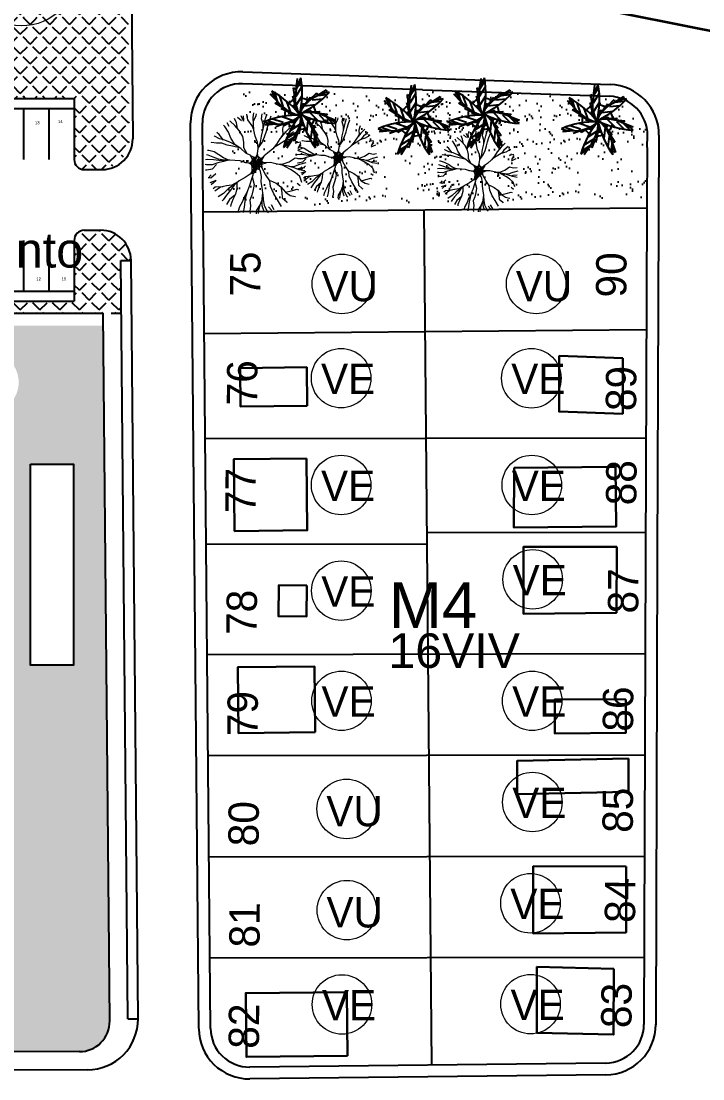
# Model space of a CAD drawing. Extents: x 472704 to 474638, y 1059265 to 1060325.
# Drawn here: x 473409 to 473476.3, y 1059725.6 to 1059830.1 of the extents above; entities that cross this region are included whole.
import ezdxf
from ezdxf.enums import TextEntityAlignment as Align

# ---------------------------------------------------------------- set-up
doc = ezdxf.new("R2010")
doc.units = 0
doc.header["$LTSCALE"] = 0.4
doc.header["$MEASUREMENT"] = 0
doc.layers.get('0').update_dxf_attribs({"linetype": 'CONTINUOUS', "lineweight": 25})
for name, color, linetype, lineweight in [('AREAS VERDAS', 72, 'CONTINUOUS', 25), ('AREAS VERDES', 2, 'CONTINUOUS', 20), ('CANCHAS', 52, 'CONTINUOUS', 25), ('CASA', 31, 'CONTINUOUS', 30), ('PAT', 230, 'CONTINUOUS', 35)]:
    doc.layers.add(name, color=color, linetype=linetype, lineweight=lineweight)
for name, color, linetype in [('MANZANAS', 5, 'CONTINUOUS'), ('NumeroPropu', 6, 'CONTINUOUS'), ('PARCELASPEOPUESTAS', 3, 'CONTINUOUS'), ('PISOS', 8, 'CONTINUOUS'), ('PROPUESTA_VIAS', 7, 'CONTINUOUS'), ('TEXTOPROPU', 7, 'CONTINUOUS'), ('TipoVivienda', 7, 'CONTINUOUS'), ('TOPONIMIA', 1, 'CONTINUOUS'), ('UNIFAMILIAR', 5, 'CONTINUOUS'), ('VEGETACION', 3, 'CONTINUOUS'), ('VIAPROPUESTA', 7, 'CONTINUOUS')]:
    doc.layers.add(name, color=color, linetype=linetype)
doc.styles.add('ARIAL', font='arial.ttf')
doc.styles.add('Numeros Parcelas', font='', dxfattribs={"height": 3})
doc.styles.add('ROMAND', font='arial.ttf')
doc.styles.add('TipoVivienda', font='', dxfattribs={"height": 3})
doc.styles.get('Numeros Parcelas').set_extended_font_data('AvantGarde Bk BT')
doc.styles.get('TipoVivienda').set_extended_font_data('AvantGarde Bk BT')
pattern_1 = [(45, (0, 0), (-0.9722718241, 0.9722718241), [1, -0.375]), (135, (0, 0), (-0.9722718241, -0.9722718241), [1, -0.375])]

# ---------------------------------------------------------------- blocks, each defined once
blk = doc.blocks.new('PALME01')
at = {"layer": 'VEGETACION'}
for p, q in [((-0.34, 2.42), (0.22, 3.22)), ((-0.32, 2.46), (-0.14, 3.51)), ((-2.16, 1.22), (-2.44, 2.16)), ((-0.48, 1.69), (-0.56, 2.58)), ((-0.56, 2.58), (-0.32, 2.46)), ((-0.34, 1.77), (0.26, 2.65)), ((1.78, 1.75), (2.7, 2.27)), ((2.7, 2.27), (2.6, 2.09)), ((-2.17, 1.26), (-2.88, 2.05)), ((-2.88, 2.05), (-2.68, 2)), ((-2.42, 1.15), (-2.17, 1.26)), ((-1.67, 0.65), (-2.42, 1.15)), ((-1.65, 0.81), (-1.96, 1.83)), ((-0.93, 0.18), (-1.28, 1.25)), ((-0.45, 0.84), (-0.66, 1.78)), ((-0.66, 1.78), (-0.48, 1.69)), ((-0.39, 0.81), (0.23, 1.75)), ((0.43, 0.85), (1.03, 1.6)), ((1.03, 1.6), (1.07, 1.4)), ((1.07, 1.4), (1.72, 2.02)), ((1.22, 1.34), (2.28, 1.42)), ((1.72, 2.02), (1.78, 1.75)), ((1.73, 1.74), (2.71, 1.81)), ((-1.86, 0.57), (-1.67, 0.65)), ((-0.99, 0.15), (-1.86, 0.57)), ((-1.16, 0.07), (-0.99, 0.15)), ((-0.01, -0.17), (-1.16, 0.07)), ((-0.08, -0.13), (-0.61, 0.92)), ((-0.61, 0.92), (-0.45, 0.84)), ((-0.1, -0.04), (0.39, 1.03)), ((-0.04, 0.03), (1.1, 0.31)), ((0.04, 0.02), (0.97, -0.69)), ((0.39, 1.03), (0.43, 0.85)), ((0.44, 0.78), (1.57, 0.88)), ((0.94, 0.12), (1.72, -0.7)), ((1.1, 0.31), (0.98, 0.17)), ((0.98, 0.17), (1.94, 0.16)), ((1.94, 0.16), (1.81, 0.01)), ((1.81, 0.01), (2.7, -0.12)), ((-3.46, -1), (-3.29, -0.88)), ((-2.4, -0.93), (-3.46, -1)), ((-2.35, -0.95), (-3.26, -0.58)), ((-1.72, -0.8), (-2.71, -0.42)), ((-1.61, -0.92), (-2.46, -1.2)), ((-0.77, -0.64), (-1.83, -0.24)), ((-0.79, -0.71), (-1.66, -1.12)), ((-1.66, -1.12), (-1.61, -0.92)), ((-0.03, -1.03), (-1.01, -1.6)), ((0.07, -0.13), (-0.83, -0.88)), ((-0.83, -0.88), (-0.79, -0.71)), ((0.09, -0.05), (0.12, -1.22)), ((0.73, -0.69), (0.57, -1.81)), ((0.97, -0.69), (0.79, -0.69)), ((0.79, -0.69), (1.39, -1.44)), ((1.86, -0.15), (2.59, -0.93)), ((2.49, -0.3), (3.15, -1.02)), ((2.7, -0.12), (2.53, -0.32)), ((2.53, -0.32), (3.51, -0.73)), ((3.51, -0.73), (3.31, -0.76)), ((-0.5, -1.86), (-1.42, -2.4)), ((-0.33, -1.85), (-0.65, -2.69)), ((-0.21, -2.01), (-0.33, -1.85)), ((0.01, -1.08), (-0.21, -2.01)), ((0.12, -1.22), (0.01, -1.08)), ((1.09, -1.57), (0.94, -2.63)), ((1.39, -1.44), (1.19, -1.44)), ((1.19, -1.44), (1.64, -2.21)), ((-0.78, -2.45), (-1.63, -2.93)), ((-0.82, -2.48), (-1.43, -3.35)), ((-0.65, -2.69), (-0.82, -2.48)), ((1.38, -2.16), (1.22, -3.13)), ((1.37, -2.21), (1.67, -3.23)), ((1.64, -2.21), (1.37, -2.21)), ((1.67, -3.23), (1.52, -3.09))]:
    blk.add_line(p, q, dxfattribs=at)
for centre, radius, start, end in [((3.35, 1.47), 3.79, 146.5126, 204.9769), ((-8.28, 2.34), 8.56, 343.2568, 8.2327), ((0.88, 3.52), 3.79, 197.9411, 256.4055), ((-7.05, -5.04), 8.56, 34.6853, 59.6613), ((0, 0), 1.53, 112.3411, 140.8959), ((-3.28, 7.91), 8.56, 291.8282, 316.8041), ((3.29, -1.73), 3.79, 95.084, 153.5483), ((0, 0), 1.53, 58.7372, 86.9078), ((0, 0), 1.53, 165.4304, 194.1231), ((0.75, -3.68), 3.79, 43.6554, 102.1198), ((4.18, 7.47), 8.56, 240.3996, 265.3756), ((-2.36, -2.91), 3.79, 352.2268, 50.6912), ((8.5, 1.36), 8.56, 188.971, 213.947), ((0, 0), 1.53, 6.2517, 34.072), ((-0.51, -8.67), 8.56, 86.1139, 111.0899), ((-2.25, 2.86), 3.79, 249.3697, 307.8341), ((-3.7, 0), 3.79, 300.7983, 359.2626), ((6.41, -5.83), 8.56, 137.5425, 162.5184), ((0, 0), 1.53, 216.742, 245.1681), ((0, 0), 1.53, 315.6716, 343.3932), ((0, 0), 1.53, 266.3653, 294.3399)]:
    blk.add_arc(centre, radius, start, end, dxfattribs=at)
blk = doc.blocks.new('PALMERA')
at = {"layer": 'AREAS VERDES'}
blk.add_blockref('PALME01', (-88.82, 0.82), dxfattribs=at)
blk = doc.blocks.new('MATA-P-01')
at = {"color": 84, "linetype": 'ByBlock'}
for p, q in [((18.7448, 144.4994), (18.7448, 144.5014)), ((18.7576, 144.4645), (18.7448, 144.4994)), ((18.7902, 144.4864), (18.7883, 144.5167)), ((18.7973, 144.4668), (18.8065, 144.5037)), ((18.8065, 144.5037), (18.8081, 144.5144)), ((18.8462, 144.4883), (18.8445, 144.521)), ((18.8698, 144.458), (18.8717, 144.4929)), ((18.8717, 144.4929), (18.8752, 144.521)), ((18.8986, 144.4841), (18.9059, 144.5167)), ((18.6435, 144.4015), (18.6272, 144.4231)), ((18.6454, 144.4361), (18.6454, 144.4384)), ((18.6796, 144.4146), (18.6454, 144.4361)), ((18.6869, 144.4319), (18.6706, 144.458)), ((18.7013, 144.397), (18.6869, 144.4319)), ((18.7176, 144.4515), (18.6888, 144.4688)), ((18.7068, 144.4864), (18.7321, 144.4515)), ((18.7231, 144.4864), (18.7304, 144.458)), ((18.7321, 144.4515), (18.7304, 144.4557)), ((18.7918, 144.4319), (18.7576, 144.4645)), ((18.7991, 144.4449), (18.7902, 144.4864)), ((18.8079, 144.4068), (18.7918, 144.4319)), ((18.8081, 144.4058), (18.7991, 144.4449)), ((18.8625, 144.4537), (18.8462, 144.4883)), ((18.868, 144.4239), (18.8625, 144.4537)), ((18.8643, 144.3754), (18.8679, 144.4211)), ((18.8679, 144.4211), (18.8698, 144.458)), ((18.8915, 144.4123), (18.8951, 144.4472)), ((18.8951, 144.4472), (18.8986, 144.4841)), ((19.0127, 144.4231), (18.9874, 144.3774)), ((18.9964, 144.4818), (18.9929, 144.4449)), ((18.9929, 144.4449), (19.0018, 144.41)), ((19.0399, 144.4602), (19.0127, 144.4231)), ((19.0689, 144.4384), (19.0382, 144.4015)), ((18.6163, 144.397), (18.6054, 144.4035)), ((18.647, 144.3624), (18.6163, 144.397)), ((18.6671, 144.3275), (18.647, 144.3624)), ((18.7141, 144.3862), (18.6796, 144.4146)), ((18.7448, 144.3513), (18.7141, 144.3862)), ((18.7576, 144.3167), (18.7448, 144.3513)), ((18.8244, 144.3666), (18.8081, 144.4058)), ((18.8462, 144.3317), (18.8244, 144.3666)), ((18.8662, 144.334), (18.8643, 144.3754)), ((18.8771, 144.334), (18.8861, 144.3731)), ((18.8861, 144.3731), (18.8915, 144.4123)), ((18.9874, 144.3774), (18.9711, 144.3405)), ((19.0219, 144.3709), (18.9855, 144.3382)), ((19.0018, 144.41), (18.9929, 144.3885)), ((19.0562, 144.3885), (19.0219, 144.3709)), ((19.0382, 144.4015), (19.0236, 144.3709)), ((19.0907, 144.4166), (19.0562, 144.3885)), ((19.0923, 144.3666), (19.107, 144.3819)), ((19.1268, 144.3797), (19.0923, 144.3666)), ((19.1268, 144.3731), (19.114, 144.3362)), ((19.114, 144.3362), (19.1322, 144.3624)), ((18.5476, 144.2775), (18.544, 144.2798)), ((18.5601, 144.3209), (18.5584, 144.3232)), ((18.5946, 144.3101), (18.5601, 144.3209)), ((18.5891, 144.3382), (18.5709, 144.347)), ((18.6163, 144.284), (18.5818, 144.2775)), ((18.6236, 144.3059), (18.5891, 144.3382)), ((18.6307, 144.3079), (18.5946, 144.3101)), ((18.6524, 144.2775), (18.6163, 144.284)), ((18.6706, 144.2994), (18.6307, 144.3079)), ((18.7032, 144.2883), (18.6671, 144.3275)), ((18.7068, 144.2863), (18.6706, 144.2994)), ((18.7448, 144.271), (18.7032, 144.2883)), ((18.763, 144.2798), (18.7576, 144.3167)), ((18.7918, 144.2449), (18.763, 144.2798)), ((18.857, 144.2948), (18.8462, 144.3317)), ((18.857, 144.2928), (18.8771, 144.334)), ((18.8589, 144.2557), (18.857, 144.2928)), ((18.8589, 144.2971), (18.8662, 144.334)), ((18.9529, 144.3059), (18.9241, 144.271)), ((18.9711, 144.3405), (18.9529, 144.3059)), ((18.9855, 144.3382), (18.9563, 144.3123)), ((19.1485, 144.347), (19.114, 144.3232)), ((19.1431, 144.271), (19.1703, 144.2798)), ((18.5402, 144.223), (18.5313, 144.221)), ((18.5747, 144.2188), (18.5402, 144.223)), ((18.5818, 144.2775), (18.5476, 144.2775)), ((18.609, 144.2057), (18.5747, 144.2188)), ((18.6869, 144.2775), (18.6524, 144.2775)), ((18.7359, 144.2747), (18.6869, 144.2775)), ((18.7828, 144.2471), (18.7448, 144.271)), ((18.8173, 144.2361), (18.7828, 144.2471)), ((18.8154, 144.2361), (18.8516, 144.2276)), ((18.8204, 144.2298), (18.8159, 144.2358)), ((18.836, 144.2097), (18.8204, 144.2298)), ((18.8235, 144.1893), (18.836, 144.2097)), ((18.8617, 144.242), (18.8256, 144.1822)), ((18.8256, 144.1822), (18.8452, 144.2293)), ((18.8452, 144.2293), (18.8291, 144.2199)), ((18.8398, 144.1822), (18.8617, 144.2435)), ((18.8421, 144.166), (18.8617, 144.242)), ((18.8731, 144.2315), (18.8421, 144.166)), ((18.8433, 144.124), (18.8731, 144.2315)), ((18.8854, 144.225), (18.8433, 144.124)), ((18.8858, 144.2267), (18.845, 144.1578)), ((18.8516, 144.2276), (18.8589, 144.2557)), ((18.8858, 144.2267), (18.857, 144.1382)), ((18.857, 144.1382), (18.8913, 144.2208)), ((18.8584, 144.2576), (18.8584, 144.2591)), ((18.8658, 144.2372), (18.8584, 144.2576)), ((18.8858, 144.2267), (18.8658, 144.2372)), ((18.8712, 144.2094), (18.8773, 144.2259)), ((18.8913, 144.2208), (18.8755, 144.1589)), ((18.9021, 144.2471), (18.8858, 144.2267)), ((18.9052, 144.2504), (18.8915, 144.2122)), ((18.9047, 144.2052), (18.8915, 144.2122)), ((18.904, 144.2491), (18.9005, 144.2449)), ((18.9241, 144.271), (18.904, 144.2491)), ((18.9529, 144.2145), (18.9277, 144.208)), ((18.9893, 144.2122), (18.9529, 144.2145)), ((19.0328, 144.21), (18.9893, 144.2122)), ((18.991, 144.21), (19.0382, 144.2188)), ((19.0744, 144.21), (19.0328, 144.21)), ((19.0382, 144.2188), (19.0744, 144.2406)), ((19.0744, 144.2406), (19.1086, 144.2733)), ((19.1124, 144.2057), (19.0744, 144.21)), ((19.107, 144.2122), (19.0814, 144.21)), ((19.1431, 144.2341), (19.107, 144.2122)), ((19.1086, 144.2733), (19.1431, 144.271)), ((19.183, 144.2514), (19.1431, 144.2341)), ((19.183, 144.2188), (19.1485, 144.208)), ((18.5421, 144.1623), (18.5277, 144.1578)), ((18.5402, 144.1904), (18.5294, 144.1904)), ((18.5747, 144.1839), (18.5402, 144.1904)), ((18.5802, 144.1666), (18.5421, 144.1623)), ((18.6109, 144.1773), (18.5747, 144.1839)), ((18.6109, 144.1512), (18.5764, 144.1317)), ((18.6163, 144.1688), (18.5802, 144.1666)), ((18.6054, 144.1405), (18.5818, 144.1056)), ((18.6435, 144.1904), (18.609, 144.2057)), ((18.647, 144.1754), (18.6109, 144.1773)), ((18.647, 144.1666), (18.6109, 144.1512)), ((18.6635, 144.1744), (18.6163, 144.1688)), ((18.6796, 144.1819), (18.6435, 144.1904)), ((18.6834, 144.1839), (18.647, 144.1666)), ((18.685, 144.1839), (18.647, 144.1754)), ((18.7195, 144.1861), (18.685, 144.1839)), ((18.7538, 144.1904), (18.7195, 144.1861)), ((18.7883, 144.1861), (18.7538, 144.1904)), ((18.7935, 144.1847), (18.781, 144.1864)), ((18.7828, 144.1864), (18.8029, 144.187)), ((18.814, 144.1856), (18.7935, 144.1847)), ((18.8029, 144.187), (18.8235, 144.1893)), ((18.8353, 144.1782), (18.814, 144.1856)), ((18.8403, 144.1578), (18.8353, 144.1782)), ((18.8433, 144.1376), (18.8403, 144.1578)), ((18.8714, 144.1572), (18.8589, 144.1362)), ((18.8915, 144.1532), (18.8714, 144.1572)), ((18.8755, 144.1589), (18.8991, 144.2066)), ((18.8851, 144.181), (18.8866, 144.16)), ((18.9059, 144.1683), (18.8851, 144.181)), ((18.8866, 144.16), (18.8908, 144.1527)), ((18.8915, 144.1535), (18.9078, 144.1121)), ((18.8991, 144.2066), (18.8967, 144.1751)), ((18.8991, 144.1932), (18.9257, 144.2077)), ((18.904, 144.1708), (18.8991, 144.1932)), ((18.9078, 144.1643), (18.904, 144.1708)), ((18.9277, 144.208), (18.9047, 144.2052)), ((18.935, 144.1297), (18.9078, 144.1643)), ((19.0543, 144.2034), (19.0399, 144.208)), ((19.0907, 144.1904), (19.0543, 144.2034)), ((19.1249, 144.1773), (19.0907, 144.1904)), ((19.1485, 144.1992), (19.1124, 144.2057)), ((19.1594, 144.1558), (19.1249, 144.1773)), ((19.1485, 144.208), (19.1322, 144.2015)), ((19.1847, 144.1992), (19.1485, 144.1992)), ((19.1793, 144.1186), (19.1594, 144.1558)), ((18.5402, 144.1274), (18.5313, 144.1274)), ((18.5764, 144.1317), (18.5402, 144.1274)), ((18.5476, 144.0925), (18.5402, 144.0905)), ((18.5818, 144.1056), (18.5476, 144.0925)), ((18.6109, 144.0794), (18.5837, 144.0448)), ((18.8046, 144.0882), (18.7701, 144.0602)), ((18.8391, 144.1209), (18.8046, 144.0882)), ((18.8353, 144.1158), (18.8346, 144.1166)), ((18.8554, 144.1257), (18.8353, 144.1158)), ((18.836, 144.1166), (18.8433, 144.1376)), ((18.8445, 144.0426), (18.8499, 144.0794)), ((18.8499, 144.0794), (18.8554, 144.1143)), ((18.8535, 144.0925), (18.8717, 144.0536)), ((18.8554, 144.1143), (18.8558, 144.1257)), ((18.8589, 144.1362), (18.8558, 144.1257)), ((18.9078, 144.1121), (18.9132, 144.0775)), ((18.9132, 144.0775), (18.9258, 144.0426)), ((18.9692, 144.0948), (18.935, 144.1297)), ((18.9801, 144.0579), (18.9692, 144.0948)), ((18.9711, 144.097), (19.0127, 144.086)), ((19.0127, 144.086), (19.0472, 144.0687)), ((19.1195, 144.0536), (19.1575, 144.0709)), ((19.1722, 144.097), (19.1504, 144.1078)), ((19.1575, 144.0709), (19.1667, 144.0687)), ((18.5837, 144.0448), (18.5655, 144.0448)), ((18.5818, 144.0664), (18.5674, 144.0448)), ((18.6144, 144.0318), (18.5818, 144.0145)), ((18.5927, 144.0034), (18.6198, 144.0383)), ((18.6716, 144.0031), (18.6217, 143.9903)), ((18.6943, 144.0122), (18.6562, 143.9969)), ((18.7285, 144.023), (18.6943, 144.0122)), ((18.7467, 144.0318), (18.7106, 143.9969)), ((18.7429, 144.0252), (18.725, 143.9884)), ((18.763, 144.0514), (18.7285, 144.023)), ((18.7701, 144.0602), (18.7429, 144.0252)), ((18.7576, 144.0426), (18.763, 144.0079)), ((18.763, 144.0079), (18.7611, 143.9688)), ((18.8336, 143.9708), (18.8372, 144.0057)), ((18.8372, 144.0057), (18.8445, 144.0426)), ((18.8717, 144.0187), (18.8679, 143.9818)), ((18.8717, 144.0536), (18.8717, 144.0187)), ((18.9258, 144.0426), (18.9366, 144.0079)), ((18.9366, 144.0079), (18.9385, 143.9688)), ((19.0092, 144.0145), (18.9801, 144.0579)), ((19.0399, 143.9796), (19.0092, 144.0145)), ((19.0472, 144.0687), (19.0597, 144.0318)), ((19.0472, 144.0687), (19.0833, 144.0383)), ((19.0597, 144.0318), (19.0689, 143.9969)), ((19.0833, 144.0383), (19.1178, 144.023)), ((19.0852, 144.0383), (19.1195, 144.0536)), ((19.1178, 144.023), (19.1521, 144.021)), ((19.1521, 144.021), (19.154, 144.021)), ((18.6217, 143.9903), (18.6109, 143.9773)), ((18.6562, 143.9969), (18.6253, 143.9642)), ((18.6834, 143.96), (18.6524, 143.9316)), ((18.7106, 143.9969), (18.6834, 143.96)), ((18.7051, 143.9535), (18.6888, 143.9186)), ((18.725, 143.9884), (18.7051, 143.9535)), ((18.7576, 143.9623), (18.7285, 143.9274)), ((18.7502, 143.9316), (18.7429, 143.8947)), ((18.7611, 143.9688), (18.7502, 143.9316)), ((18.8209, 143.96), (18.8136, 143.9251)), ((18.8353, 143.9969), (18.8209, 143.96)), ((18.8336, 143.9339), (18.8336, 143.9708)), ((18.8353, 143.8947), (18.8336, 143.9339)), ((18.8679, 143.9818), (18.8625, 143.9469)), ((18.8625, 143.9469), (18.8733, 143.91)), ((18.9385, 143.96), (18.9331, 143.9251)), ((18.9385, 143.9991), (18.9475, 143.9642)), ((18.9385, 143.9688), (18.9458, 143.9251)), ((18.9475, 143.9642), (18.9603, 143.9296)), ((19.0309, 143.91), (19.0073, 143.9404)), ((19.0744, 143.9404), (19.0399, 143.9796)), ((19.0689, 143.9969), (19.1032, 143.9773)), ((19.1032, 143.9773), (19.107, 143.973)), ((18.6888, 143.9186), (18.6834, 143.91)), ((18.7285, 143.9274), (18.7158, 143.8924)), ((18.7429, 143.8947), (18.7429, 143.8839)), ((18.8027, 143.8905), (18.7973, 143.8621)), ((18.8136, 143.9251), (18.8027, 143.8905)), ((18.8336, 143.8598), (18.8353, 143.8947)), ((18.8733, 143.91), (18.8752, 143.8729)), ((18.8752, 143.8729), (18.8788, 143.8598)), ((18.9312, 143.9231), (18.9168, 143.8882)), ((18.9168, 143.8882), (18.9187, 143.8644)), ((18.9331, 143.9251), (18.9295, 143.8905)), ((18.9295, 143.8905), (18.9312, 143.8686)), ((18.9458, 143.9251), (18.9638, 143.8905)), ((18.9603, 143.9296), (18.9874, 143.8924)), ((18.9874, 143.8924), (18.9964, 143.8882)), ((19.0165, 143.9035), (18.991, 143.9251))]:
    blk.add_line(p, q, dxfattribs=at)

msp = doc.modelspace()

# ---------------------------------------------------------------- hatches: boundary and pattern name
at = {"layer": 'AREAS VERDAS'}
h = msp.add_hatch(dxfattribs=at)
h.set_pattern_fill('AR-SAND', color=64, style=0)
h.set_pattern_definition([(37.5, (-18.1363, 0), (-0.0629933581, 1.926823769), [0, -1.52, 0, -1.7, 0, -1.625]), (7.5, (-18.1363, 0), (1.769776705, 2.822146065), [0, -0.82, 0, -1.37, 0, -0.525]), (327.5, (-19.3663, 0), (3.1141418618, 0.0056590535), [0, -0.5, 0, -1.8, 0, -2.35]), (317.5, (-19.3663, 0), (3.0061266046, 0.877675565), [0, -0.25, 0, -1.18, 0, -1.35])])
h.paths.add_polyline_path([(473445.33, 1059821.34), (473445.57, 1059821.46), (473445.57, 1059821.47, -0.080339), (473444.98, 1059822.53, -0.060888), (473446.68, 1059821.33, -0.096865), (473447.16, 1059821.67), (473447.06, 1059822.03), (473447.25, 1059821.94), (473447.15, 1059822.73), (473439.34, 1059823, -0.057655), (473437.86, 1059821.7, -0.093769), (473438.05, 1059821.16), (473438.47, 1059821.17), (473438.34, 1059821.01), (473439.24, 1059820.92), (473439.17, 1059820.82), (473444.83, 1059819.7, -0.043483), (473446.27, 1059820.05, -0.092105), (473446.3, 1059820.61), (473445.91, 1059820.78), (473446.09, 1059820.87)])
h.paths.add_polyline_path([(473433.74, 1059823.19), (473430.5, 1059823.3), (473430.51, 1059822.55), (473434.48, 1059821.75), (473434.08, 1059822.01), (473434.32, 1059822.13), (473434.32, 1059822.14, -0.079855)])
h.paths.add_polyline_path([(473435.81, 1059822.69), (473436, 1059822.61), (473435.93, 1059823.11), (473433.75, 1059823.19, -0.060443), (473435.43, 1059821.99, -0.096865), (473435.91, 1059822.33)])
h.paths.add_polyline_path([(473438.18, 1059823.02), (473438.25, 1059822.75), (473438.69, 1059823.02), (473436.74, 1059823.08, -0.018369), (473436.72, 1059822.46, -0.097619), (473437.28, 1059822.27), (473437.51, 1059822.57), (473437.55, 1059822.37)])
h.paths.add_polyline_path([(473432.97, 1059820.13, -0.062526), (473435.02, 1059820.71, -0.092105), (473435.04, 1059821.27), (473434.66, 1059821.44), (473434.84, 1059821.53), (473434.48, 1059821.75), (473430.51, 1059822.55), (473430.55, 1059817.57), (473438.05, 1059817.58, 0.246592), (473436.72, 1059820.84, -0.003114), (473436.63, 1059820.89, 0.003072), (473436.56, 1059820.81, -0.001493), (473436.61, 1059820.81), (473436.42, 1059820.64, 0.035643), (473435.74, 1059819.64, -0.087021), (473435.34, 1059819.98), (473435.77, 1059820.21), (473435.73, 1059820.03), (473436.42, 1059820.64, -0.001832), (473436.46, 1059820.69, -0.162618), (473434.18, 1059819.93, -0.000002), (473434.18, 1059819.93, -0.081592)])
h.paths.add_polyline_path([(473446.63, 1059819.34), (473446.39, 1059819.39, -0.063501), (473445.44, 1059819.27, -0.000003), (473445.44, 1059819.27, -0.081593), (473444.22, 1059819.46, -0.018992), (473444.83, 1059819.7), (473439.17, 1059820.82), (473439.07, 1059820.7), (473439.07, 1059820.69, -0.080339), (473440.06, 1059820, -0.062892), (473437.95, 1059820.36, -0.088323), (473437.66, 1059819.91), (473437.97, 1059819.55), (473437.77, 1059819.54), (473438.25, 1059818.78), (473437.98, 1059818.78), (473437.98, 1059818.77, -0.079482), (473438.05, 1059817.58), (473444.49, 1059817.59), (473444.5, 1059818.09), (473446.53, 1059818.06, -0.029797), (473446.99, 1059818.97, -0.087021), (473446.59, 1059819.32)])
h.paths.add_polyline_path([(473449.03, 1059818.86), (473449.51, 1059818.12), (473449.24, 1059818.11), (473449.41, 1059817.6), (473452.69, 1059817.6), (473452.71, 1059818.13)])
h.paths.add_polyline_path([(473450.54, 1059822.28, -0.055554), (473449.11, 1059821.03, -0.093769), (473449.3, 1059820.49), (473449.72, 1059820.5), (473449.6, 1059820.34), (473450.49, 1059820.25), (473450.32, 1059820.03), (473450.33, 1059820.03, -0.068322), (473451.18, 1059819.45, -0.007934), (473451.27, 1059819.37, -0.004017), (473451.31, 1059819.33, -0.062892), (473449.2, 1059819.7, -0.088323), (473448.92, 1059819.24), (473449.22, 1059818.88), (473449.02, 1059818.88), (473449.03, 1059818.86), (473452.71, 1059818.13), (473452.74, 1059818.82, 0.282932)])
h.paths.add_polyline_path([(473449.44, 1059822.35), (473449.5, 1059822.09), (473450.11, 1059822.46, 0.072898), (473449, 1059822.67), (473447.98, 1059822.7, -0.026629), (473447.97, 1059821.79, -0.097619), (473448.53, 1059821.61), (473448.76, 1059821.9), (473448.81, 1059821.71)])
h.paths.add_polyline_path([(473448.25, 1059818.82, -0.085369), (473447.74, 1059818.75), (473447.64, 1059818.25), (473447.52, 1059818.41), (473447.28, 1059817.71), (473447.28, 1059817.59), (473448.85, 1059817.6, -0.03971)])
h = msp.add_hatch(dxfattribs=at)
h.set_pattern_fill('AR-SAND', color=64, style=0)
h.set_pattern_definition([(37.5, (0, 0), (-0.0629933581, 1.926823769), [0, -1.52, 0, -1.7, 0, -1.625]), (7.5, (0, 0), (1.769776705, 2.822146065), [0, -0.82, 0, -1.37, 0, -0.525]), (327.5, (-1.23, 0), (3.1141418618, 0.0056590535), [0, -0.5, 0, -1.8, 0, -2.35]), (317.5, (-1.23, 0), (3.0061266046, 0.877675565), [0, -0.25, 0, -1.18, 0, -1.35])])
h.paths.add_polyline_path([(473463.46, 1059821.34), (473463.71, 1059821.46), (473463.71, 1059821.47, -0.080339), (473463.12, 1059822.53, -0.060888), (473464.82, 1059821.33, -0.096865), (473465.29, 1059821.67), (473465.2, 1059822.03), (473465.38, 1059821.94), (473465.29, 1059822.73), (473457.47, 1059823, -0.057655), (473456, 1059821.7, -0.093769), (473456.18, 1059821.16), (473456.6, 1059821.17), (473456.48, 1059821.01), (473457.37, 1059820.92), (473457.3, 1059820.82), (473462.97, 1059819.7, -0.043483), (473464.41, 1059820.05, -0.092105), (473464.43, 1059820.61), (473464.05, 1059820.78), (473464.23, 1059820.87)])
h.paths.add_polyline_path([(473451.87, 1059823.19), (473448.64, 1059823.3), (473448.64, 1059822.55), (473452.62, 1059821.75), (473452.21, 1059822.01), (473452.46, 1059822.13), (473452.46, 1059822.14, -0.079855)])
h.paths.add_polyline_path([(473453.95, 1059822.69), (473454.13, 1059822.61), (473454.07, 1059823.11), (473451.88, 1059823.19, -0.060443), (473453.56, 1059821.99, -0.096865), (473454.04, 1059822.33)])
h.paths.add_polyline_path([(473456.32, 1059823.02), (473456.39, 1059822.75), (473456.83, 1059823.02), (473454.87, 1059823.08, -0.018369), (473454.86, 1059822.46, -0.097619), (473455.42, 1059822.27), (473455.64, 1059822.57), (473455.69, 1059822.37)])
h.paths.add_polyline_path([(473451.11, 1059820.13, -0.062526), (473453.16, 1059820.71, -0.092105), (473453.18, 1059821.27), (473452.8, 1059821.44), (473452.98, 1059821.53), (473452.62, 1059821.75), (473448.64, 1059822.55), (473448.69, 1059817.57), (473456.19, 1059817.58, 0.246592), (473454.86, 1059820.84, -0.003114), (473454.76, 1059820.89, 0.003072), (473454.7, 1059820.81, -0.001493), (473454.75, 1059820.81), (473454.56, 1059820.64, 0.035643), (473453.87, 1059819.64, -0.087021), (473453.48, 1059819.98), (473453.91, 1059820.21), (473453.87, 1059820.03), (473454.56, 1059820.64, -0.001832), (473454.6, 1059820.69, -0.162618), (473452.32, 1059819.93, -0.000002), (473452.32, 1059819.93, -0.081592)])
h.paths.add_polyline_path([(473464.77, 1059819.34), (473464.52, 1059819.39, -0.063501), (473463.57, 1059819.27, -0.000003), (473463.57, 1059819.27, -0.081593), (473462.36, 1059819.46, -0.018992), (473462.97, 1059819.7), (473457.3, 1059820.82), (473457.21, 1059820.7), (473457.21, 1059820.69, -0.080339), (473458.2, 1059820, -0.062892), (473456.09, 1059820.36, -0.088323), (473455.8, 1059819.91), (473456.11, 1059819.55), (473455.91, 1059819.54), (473456.39, 1059818.78), (473456.11, 1059818.78), (473456.11, 1059818.77, -0.079482), (473456.19, 1059817.58), (473462.63, 1059817.59), (473462.64, 1059818.09), (473464.67, 1059818.06, -0.029797), (473465.13, 1059818.97, -0.087021), (473464.73, 1059819.32)])
h.paths.add_polyline_path([(473467.17, 1059818.86), (473467.64, 1059818.12), (473467.37, 1059818.11), (473467.54, 1059817.6), (473470.83, 1059817.6), (473470.85, 1059818.13)])
h.paths.add_polyline_path([(473468.68, 1059822.28, -0.055554), (473467.25, 1059821.03, -0.093769), (473467.43, 1059820.49), (473467.86, 1059820.5), (473467.73, 1059820.34), (473468.63, 1059820.25), (473468.46, 1059820.03), (473468.46, 1059820.03, -0.068322), (473469.32, 1059819.45, -0.007934), (473469.41, 1059819.37, -0.004017), (473469.45, 1059819.33, -0.062892), (473467.34, 1059819.7, -0.088323), (473467.05, 1059819.24), (473467.36, 1059818.88), (473467.16, 1059818.88), (473467.17, 1059818.86), (473470.85, 1059818.13), (473470.88, 1059818.82, 0.282932)])
h.paths.add_polyline_path([(473467.57, 1059822.35), (473467.64, 1059822.09), (473468.25, 1059822.46, 0.072898), (473467.13, 1059822.67), (473466.12, 1059822.7, -0.026629), (473466.11, 1059821.79, -0.097619), (473466.67, 1059821.61), (473466.89, 1059821.9), (473466.94, 1059821.71)])
h.paths.add_polyline_path([(473466.39, 1059818.82, -0.085369), (473465.88, 1059818.75), (473465.78, 1059818.25), (473465.65, 1059818.41), (473465.41, 1059817.71), (473465.41, 1059817.59), (473466.98, 1059817.6, -0.03971)])
h = msp.add_hatch(dxfattribs=at)
h.set_pattern_fill('AR-SAND', color=64, style=0)
h.set_pattern_definition([(37.5, (-0.1374, -5.2129), (-0.0629933581, 1.926823769), [0, -1.52, 0, -1.7, 0, -1.625]), (7.5, (-0.1374, -5.213), (1.769776705, 2.822146065), [0, -0.82, 0, -1.37, 0, -0.525]), (327.5, (-1.3674, -5.2129), (3.1141418618, 0.0056590535), [0, -0.5, 0, -1.8, 0, -2.35]), (317.5, (-1.3674, -5.213), (3.0061266046, 0.877675565), [0, -0.25, 0, -1.18, 0, -1.35])])
h.paths.add_polyline_path([(473463.33, 1059816.13), (473463.57, 1059816.25), (473463.57, 1059816.26, -0.080339), (473462.98, 1059817.31, -0.060888), (473464.68, 1059816.11, -0.096865), (473465.16, 1059816.45), (473465.06, 1059816.81), (473465.25, 1059816.73), (473465.15, 1059817.52), (473457.34, 1059817.78, -0.057655), (473455.86, 1059816.48, -0.093769), (473456.05, 1059815.95), (473456.47, 1059815.96), (473456.34, 1059815.8), (473457.24, 1059815.7), (473457.17, 1059815.61), (473462.83, 1059814.48, -0.043483), (473464.27, 1059814.84, -0.092105), (473464.29, 1059815.39), (473463.91, 1059815.57), (473464.09, 1059815.66)])
h.paths.add_polyline_path([(473451.73, 1059817.97), (473448.5, 1059818.08), (473448.51, 1059817.33), (473452.48, 1059816.54), (473452.07, 1059816.79), (473452.32, 1059816.92), (473452.32, 1059816.92, -0.079855)])
h.paths.add_polyline_path([(473453.81, 1059817.48), (473453.99, 1059817.39), (473453.93, 1059817.9), (473451.74, 1059817.97, -0.060443), (473453.43, 1059816.78, -0.096865), (473453.9, 1059817.12)])
h.paths.add_polyline_path([(473456.18, 1059817.8), (473456.25, 1059817.54), (473456.69, 1059817.8), (473454.74, 1059817.87, -0.018369), (473454.72, 1059817.24, -0.097619), (473455.28, 1059817.06), (473455.51, 1059817.36), (473455.55, 1059817.16)])
h.paths.add_polyline_path([(473450.97, 1059814.92, -0.062526), (473453.02, 1059815.5, -0.092105), (473453.04, 1059816.06), (473452.66, 1059816.23), (473452.84, 1059816.32), (473452.48, 1059816.54), (473448.51, 1059817.33), (473448.55, 1059812.35), (473456.05, 1059812.37, 0.246592), (473454.72, 1059815.63, -0.003114), (473454.63, 1059815.68, 0.003072), (473454.56, 1059815.6, -0.001493), (473454.61, 1059815.6), (473454.42, 1059815.43, 0.035643), (473453.74, 1059814.42, -0.087021), (473453.34, 1059814.77), (473453.77, 1059814.99), (473453.73, 1059814.82), (473454.42, 1059815.43, -0.001832), (473454.46, 1059815.48, -0.162618), (473452.18, 1059814.72, -0.000002), (473452.18, 1059814.72, -0.081592)])
h.paths.add_polyline_path([(473464.63, 1059814.13), (473464.39, 1059814.17, -0.063501), (473463.44, 1059814.05, -0.000003), (473463.44, 1059814.05, -0.081593), (473462.22, 1059814.25, -0.018992), (473462.83, 1059814.48), (473457.17, 1059815.61), (473457.07, 1059815.48), (473457.07, 1059815.48, -0.080339), (473458.06, 1059814.78, -0.062892), (473455.95, 1059815.15, -0.088323), (473455.66, 1059814.7), (473455.97, 1059814.33), (473455.77, 1059814.33), (473456.25, 1059813.57), (473455.98, 1059813.57), (473455.98, 1059813.56, -0.079482), (473456.05, 1059812.37), (473462.49, 1059812.38), (473462.5, 1059812.87), (473464.53, 1059812.85, -0.029797), (473464.99, 1059813.76, -0.087021), (473464.59, 1059814.11)])
h.paths.add_polyline_path([(473467.03, 1059813.65), (473467.5, 1059812.91), (473467.23, 1059812.9), (473467.4, 1059812.39), (473470.69, 1059812.39), (473470.71, 1059812.92)])
h.paths.add_polyline_path([(473468.54, 1059817.06, -0.055554), (473467.11, 1059815.82, -0.093769), (473467.3, 1059815.28), (473467.72, 1059815.29), (473467.59, 1059815.13), (473468.49, 1059815.04), (473468.32, 1059814.82), (473468.32, 1059814.81, -0.068322), (473469.18, 1059814.24, -0.007934), (473469.27, 1059814.16, -0.004017), (473469.31, 1059814.12, -0.062892), (473467.2, 1059814.48, -0.088323), (473466.91, 1059814.03), (473467.22, 1059813.67), (473467.02, 1059813.66), (473467.03, 1059813.65), (473470.71, 1059812.92), (473470.74, 1059813.61, 0.282932)])
h.paths.add_polyline_path([(473467.44, 1059817.14), (473467.5, 1059816.87), (473468.11, 1059817.24, 0.072898), (473467, 1059817.45), (473465.98, 1059817.49, -0.026629), (473465.97, 1059816.58, -0.097619), (473466.53, 1059816.39), (473466.76, 1059816.69), (473466.81, 1059816.5)])
h.paths.add_polyline_path([(473466.25, 1059813.61, -0.085369), (473465.74, 1059813.53), (473465.64, 1059813.04), (473465.51, 1059813.2), (473465.28, 1059812.5), (473465.27, 1059812.38), (473466.84, 1059812.38, -0.03971)])
h = msp.add_hatch(dxfattribs=at)
h.set_pattern_fill('AR-SAND', color=64, style=0)
h.set_pattern_definition([(37.5, (-19.2355, -5.6244), (-0.0629933581, 1.926823769), [0, -1.52, 0, -1.7, 0, -1.625]), (7.5, (-19.2355, -5.6244), (1.769776705, 2.822146065), [0, -0.82, 0, -1.37, 0, -0.525]), (327.5, (-20.4655, -5.6244), (3.1141418618, 0.0056590535), [0, -0.5, 0, -1.8, 0, -2.35]), (317.5, (-20.4655, -5.6244), (3.0061266046, 0.877675565), [0, -0.25, 0, -1.18, 0, -1.35])])
h.paths.add_polyline_path([(473444.23, 1059815.72), (473444.48, 1059815.84), (473444.47, 1059815.85, -0.080339), (473443.89, 1059816.9, -0.060888), (473445.58, 1059815.7, -0.096865), (473446.06, 1059816.04), (473445.96, 1059816.4), (473446.15, 1059816.32), (473446.05, 1059817.11), (473438.24, 1059817.37, -0.057655), (473436.76, 1059816.07, -0.093769), (473436.95, 1059815.53), (473437.37, 1059815.55), (473437.24, 1059815.39), (473438.14, 1059815.29), (473438.07, 1059815.2), (473443.73, 1059814.07, -0.043483), (473445.18, 1059814.42, -0.092105), (473445.2, 1059814.98), (473444.81, 1059815.15), (473444.99, 1059815.24)])
h.paths.add_polyline_path([(473432.64, 1059817.56), (473429.4, 1059817.67), (473429.41, 1059816.92), (473433.39, 1059816.13), (473432.98, 1059816.38), (473433.22, 1059816.51), (473433.22, 1059816.51, -0.079855)])
h.paths.add_polyline_path([(473434.71, 1059817.07), (473434.9, 1059816.98), (473434.84, 1059817.49), (473432.65, 1059817.56, -0.060443), (473434.33, 1059816.37, -0.096865), (473434.81, 1059816.71)])
h.paths.add_polyline_path([(473437.09, 1059817.39), (473437.15, 1059817.13), (473437.59, 1059817.39), (473435.64, 1059817.46, -0.018369), (473435.62, 1059816.83, -0.097619), (473436.18, 1059816.65), (473436.41, 1059816.95), (473436.46, 1059816.75)])
h.paths.add_polyline_path([(473431.87, 1059814.51, -0.062526), (473433.92, 1059815.09, -0.092105), (473433.94, 1059815.65), (473433.56, 1059815.82), (473433.74, 1059815.91), (473433.39, 1059816.13), (473429.41, 1059816.92), (473429.45, 1059811.94), (473436.95, 1059811.95, 0.246592), (473435.62, 1059815.22, -0.003114), (473435.53, 1059815.27, 0.003072), (473435.46, 1059815.19, -0.001493), (473435.51, 1059815.19), (473435.32, 1059815.02, 0.035643), (473434.64, 1059814.01, -0.087021), (473434.24, 1059814.36), (473434.67, 1059814.58), (473434.63, 1059814.41), (473435.32, 1059815.02, -0.001832), (473435.36, 1059815.07, -0.162618), (473433.09, 1059814.31, -0.000002), (473433.09, 1059814.31, -0.081592)])
h.paths.add_polyline_path([(473445.53, 1059813.71), (473445.29, 1059813.76, -0.063501), (473444.34, 1059813.64, -0.000003), (473444.34, 1059813.64, -0.081593), (473443.12, 1059813.84, -0.018992), (473443.73, 1059814.07), (473438.07, 1059815.2), (473437.97, 1059815.07), (473437.97, 1059815.07, -0.080339), (473438.96, 1059814.37, -0.062892), (473436.85, 1059814.74, -0.088323), (473436.56, 1059814.29), (473436.87, 1059813.92), (473436.67, 1059813.92), (473437.15, 1059813.16), (473436.88, 1059813.16), (473436.88, 1059813.15, -0.079482), (473436.95, 1059811.95), (473443.39, 1059811.97), (473443.4, 1059812.46), (473445.43, 1059812.43, -0.029797), (473445.89, 1059813.35, -0.087021), (473445.49, 1059813.69)])
h.paths.add_polyline_path([(473447.93, 1059813.24), (473448.41, 1059812.49), (473448.14, 1059812.49), (473448.31, 1059811.97), (473451.59, 1059811.98), (473451.61, 1059812.5)])
h.paths.add_polyline_path([(473449.44, 1059816.65, -0.055554), (473448.01, 1059815.41, -0.093769), (473448.2, 1059814.87), (473448.62, 1059814.88), (473448.5, 1059814.72), (473449.39, 1059814.63), (473449.22, 1059814.41), (473449.23, 1059814.4, -0.068322), (473450.08, 1059813.83, -0.007934), (473450.17, 1059813.75, -0.004017), (473450.22, 1059813.71, -0.062892), (473448.1, 1059814.07, -0.088323), (473447.82, 1059813.62), (473448.12, 1059813.26), (473447.92, 1059813.25), (473447.93, 1059813.24), (473451.61, 1059812.5), (473451.64, 1059813.2, 0.282932)])
h.paths.add_polyline_path([(473448.34, 1059816.72), (473448.4, 1059816.46), (473449.01, 1059816.83, 0.072898), (473447.9, 1059817.04), (473446.88, 1059817.08, -0.026629), (473446.87, 1059816.17, -0.097619), (473447.43, 1059815.98), (473447.66, 1059816.28), (473447.71, 1059816.08)])
h.paths.add_polyline_path([(473447.16, 1059813.2, -0.085369), (473446.64, 1059813.12), (473446.54, 1059812.63), (473446.42, 1059812.79), (473446.18, 1059812.09), (473446.18, 1059811.97), (473447.75, 1059811.97, -0.03971)])
h = msp.add_hatch(dxfattribs=at)
h.set_pattern_fill('AR-SAND', color=64, angle=45, style=0)
h.set_pattern_definition([(82.5, (0, 0), (-1.407013184, 1.3179271225), [0, -1.52, 0, -1.7, 0, -1.625]), (52.5, (0, 0), (-0.744137511, 3.2469797297), [0, -0.82, 0, -1.37, 0, -0.525]), (12.5, (-0.8697, -0.8697), (2.198029273, 2.2060323832), [0, -0.5, 0, -1.8, 0, -2.35]), (2.5, (-0.8697, -0.8697), (1.5050421636, 2.746262851), [0, -0.25, 0, -1.18, 0, -1.35])])
h.paths.add_polyline_path([(473417.08, 1059800), (473400, 1059800), (473400, 1059794.62), (473402.73, 1059794.71, -2.042122), (473406.18, 1059791.46), (473408.12, 1059728.27), (473414.71, 1059728.28, 0.4164), (473417.71, 1059731.31)])
h.paths.add_polyline_path([(473414.13, 1059786.32), (473414.13, 1059766.46), (473409.89, 1059766.46), (473409.89, 1059786.32)], flags=16)
h.paths.add_polyline_path([(473400, 1059800), (473397.5, 1059800), (473397.5, 1059797.72), (473375.99, 1059797.72), (473375.99, 1059800), (473373.88, 1059800), (473373.88, 1059794.58), (473331.89, 1059794.55), (473331.88, 1059792.53), (473400, 1059794.62)])
at = {"layer": 'PISOS', "linetype": 'Continuous'}
h = msp.add_hatch(dxfattribs=at)
h.set_pattern_fill('ANGLE', color=256, scale=5, angle=45, style=0)
h.set_pattern_definition(pattern_1)
h.paths.add_polyline_path([(473419.44, 1059844.5), (473419.39, 1059849.79), (473418.39, 1059849.78), (473416.59, 1059849.77), (473416.59, 1059850.27), (473414.46, 1059850.25, 0.071369), (473408.16, 1059849.29, -0.324498), (473406.98, 1059848.89, 0.069899), (473401.47, 1059845.96, -0.012897), (473401.62, 1059845.83, -0.008741), (473401.32, 1059845.85, 0.021711), (473399.8, 1059844.62), (473399.81, 1059844.62), (473399.8, 1059844.62, 0.001646), (473399.69, 1059844.52), (473419.48, 1059840.58), (473419.46, 1059842.48, -0.531926), (473417.97, 1059843.48, -0.526074)])
h.paths.add_polyline_path([(473419.48, 1059840.58), (473400.3, 1059844.4, 0.010496), (473399.62, 1059843.78, -0.025124), (473399.6, 1059843.4, -0.007736), (473399.45, 1059843.62, 0.136176), (473393.48, 1059833.52), (473419.59, 1059828.33)])
h.paths.add_polyline_path([(473409.66, 1059849.3), (473420.91, 1059849.3), (473420.91, 1059854.55), (473409.66, 1059854.55)], flags=9)
h = msp.add_hatch(dxfattribs=at)
h.set_pattern_fill('ANGLE', color=256, scale=5, angle=45, style=0)
h.set_pattern_definition(pattern_1)
h.paths.add_polyline_path([(473372.7, 1059828.18), (473372.7, 1059825.78), (473372.68, 1059801.23), (473373.88, 1059801.23), (473417.84, 1059801.23), (473418.84, 1059801.24), (473418.79, 1059806.45), (473419.79, 1059806.46, 0.411538), (473416.79, 1059809.43), (473415.2, 1059809.43, 0.414214), (473414.2, 1059808.43), (473414.2, 1059802.43), (473381.7, 1059802.43), (473381.7, 1059807.63, 0.414214), (473380.9, 1059808.43), (473380.7, 1059808.43, 0.414214), (473378.7, 1059806.43), (473378.7, 1059802.43), (473374.5, 1059802.43), (473374.5, 1059815.63, -0.414214), (473375.3, 1059816.43), (473378.4, 1059816.43, 0.414214), (473379.2, 1059817.23), (473379.2, 1059822.43), (473414.2, 1059822.43), (473414.2, 1059816.43, 0.414214), (473415.2, 1059815.43), (473416.68, 1059815.43, 0.416895), (473419.68, 1059818.46), (473419.59, 1059828.33), (473393.48, 1059833.52, 0.06192), (473392.73, 1059828.16)])

# ---------------------------------------------------------------- linework, layer by layer
at = {"layer": 'CANCHAS'}
msp.add_lwpolyline([(473409.89, 1059786.32), (473414.13, 1059786.32), (473414.13, 1059766.46), (473409.89, 1059766.46)], close=True, dxfattribs=at)
at = {"layer": 'CASA'}
for points in [[(473468.44, 1059796.81), (473468.42, 1059791.3), (473462.12, 1059791.52), (473462.14, 1059797.02)], [(473437.22, 1059792.09), (473437.19, 1059795.89), (473430.59, 1059795.82), (473430.63, 1059792.02)], [(473437.2, 1059774.32), (473437.16, 1059771.26), (473434.38, 1059771.3), (473434.42, 1059774.36)], [(473438.02, 1059759.84), (473437.95, 1059766.34), (473430.36, 1059766.26), (473430.43, 1059759.76)], [(473468.72, 1059763.07), (473461.72, 1059763.09), (473461.71, 1059759.7), (473468.71, 1059759.77)], [(473469, 1059757.24), (473468.99, 1059753.94), (473457.99, 1059753.72), (473458, 1059757.02)], [(473467.54, 1059736.47), (473467.52, 1059729.97), (473459.92, 1059730.15), (473459.94, 1059736.65)], [(473441.21, 1059727.87), (473441.14, 1059734.17), (473431.15, 1059734.06), (473431.22, 1059727.76)]]:
    msp.add_lwpolyline(points, close=True, dxfattribs=at)
for points in [[(473437.17, 1059786.89), (473429.97, 1059786.81), (473430.05, 1059779.71), (473437.24, 1059779.79), (473437.17, 1059786.89)], [(473467.7, 1059786.06), (473467.76, 1059780.16), (473457.67, 1059780.05), (473457.7, 1059785.95), (473467.7, 1059786.06)], [(473467.82, 1059778.14), (473458.62, 1059778.16), (473458.6, 1059771.54), (473467.8, 1059771.64), (473467.82, 1059778.14)], [(473468.77, 1059746.56), (473459.57, 1059746.59), (473459.55, 1059739.96), (473468.75, 1059740.06), (473468.77, 1059746.56)]]:
    msp.add_lwpolyline(points, dxfattribs=at)
at = {"layer": 'PARCELASPEOPUESTAS', "linetype": 'Continuous'}
for p, q in [((473470.8, 1059811.61), (473426.95, 1059811.21)), ((473470.8, 1059811.61), (473470.66, 1059777.23)), ((473427.68, 1059730.56), (473426.95, 1059811.21)), ((473448.75, 1059811.41), (473449.52, 1059726.96)), ((473470.75, 1059799.61), (473427.06, 1059799.21)), ((473470.69, 1059788.89), (473427.15, 1059788.82)), ((473470.61, 1059779.57), (473449.04, 1059779.54)), ((473449.05, 1059778.41), (473427.25, 1059778.38)), ((473470.66, 1059777.23), (473470.52, 1059730.97)), ((473470.63, 1059767.57), (473427.35, 1059767.5)), ((473470.6, 1059757.57), (473427.44, 1059757.5)), ((473470.57, 1059747.57), (473427.53, 1059747.5)), ((473470.54, 1059737.57), (473427.62, 1059737.5)), ((473466.73, 1059727.15), (473431.56, 1059726.76))]:
    msp.add_line(p, q, dxfattribs=at)
for centre, start, end in [((473431.51, 1059730.59), 180.524, 270.6293), ((473466.69, 1059730.98), 270.6293, 359.8283)]:
    msp.add_arc(centre, 3.83, start, end, dxfattribs=at)
at = {"layer": 'PAT'}
msp.add_line((473694.11, 1059785.95), (473373.85, 1059849.66), dxfattribs=at)
at = {"layer": 'PISOS', "linetype": 'Continuous'}
msp.add_line((473417.84, 1059801.23), (473418.84, 1059801.24), dxfattribs=at)
at = {"layer": 'PROPUESTA_VIAS'}
for p, q in [((473414.2, 1059822.43), (473379.2, 1059822.43)), ((473414.2, 1059822.43), (473414.2, 1059816.43)), ((473414.2, 1059821.43), (473379.2, 1059821.43)), ((473414.2, 1059808.43), (473414.2, 1059802.43)), ((473381.7, 1059803.43), (473414.2, 1059803.43)), ((473381.7, 1059802.43), (473414.2, 1059802.43)), ((473373.88, 1059801.23), (473417.07, 1059801.23))]:
    msp.add_line(p, q, dxfattribs=at)
at = {"layer": 'PROPUESTA_VIAS', "color": 8}
for p, q in [((473409.2, 1059821.43), (473409.2, 1059816.43)), ((473411.7, 1059821.43), (473411.7, 1059816.43)), ((473409.2, 1059808.43), (473409.2, 1059803.43)), ((473411.7, 1059808.43), (473411.7, 1059803.43))]:
    msp.add_line(p, q, dxfattribs=at)
at = {"layer": 'TipoVivienda', "linetype": 'Continuous', "lineweight": 20}
for centre in [(473440.58, 1059794.82), (473459.39, 1059794.81), (473440.58, 1059784.26), (473459.43, 1059784.26), (473459.52, 1059774.94), (473440.6, 1059773.82), (473440.62, 1059762.94), (473459.47, 1059762.94), (473459.49, 1059752.94), (473459.3, 1059742.94), (473440.67, 1059732.94), (473459.31, 1059732.97)]:
    msp.add_circle(centre, 2.94, dxfattribs=at)
at = {"layer": 'TOPONIMIA', "linetype": 'Continuous', "lineweight": 20}
msp.add_circle((473408.96, 1059835.21), 5.59, dxfattribs=at)
at = {"layer": 'UNIFAMILIAR', "linetype": 'Continuous', "lineweight": 20}
for centre in [(473440.66, 1059804.13), (473459.86, 1059804.13), (473441.13, 1059752.26), (473441.15, 1059742.26)]:
    msp.add_circle(centre, 2.94, dxfattribs=at)
at = {"layer": 'VIAPROPUESTA', "linetype": 'Continuous'}
for p, q in [((473419.06, 1059920.33), (473419.98, 1059818.46)), ((473430.87, 1059825.07), (473467.17, 1059823.84)), ((473448.64, 1059823.32), (473430.83, 1059823.9)), ((473448.64, 1059823.3), (473467.13, 1059822.67)), ((473426.51, 1059730.55), (473425.7, 1059820.03)), ((473426.95, 1059811.21), (473426.87, 1059820.04)), ((473470.83, 1059817.6), (473470.88, 1059818.82)), ((473472, 1059818.82), (473471.83, 1059777.23)), ((473470.83, 1059817.6), (473470.8, 1059811.61)), ((473415.2, 1059815.43), (473416.98, 1059815.43)), ((473415.2, 1059809.43), (473416.82, 1059809.43)), ((473418.82, 1059806.45), (473419.82, 1059806.46)), ((473419.51, 1059731.52), (473418.82, 1059806.45)), ((473420.51, 1059731.53), (473419.82, 1059806.46)), ((473419.82, 1059806.46), (473419.82, 1059806.46)), ((473417.71, 1059731.31), (473417.07, 1059801.23)), ((473471.83, 1059777.23), (473471.69, 1059730.92)), ((473419.51, 1059731.52), (473420.51, 1059731.53)), ((473466.75, 1059725.98), (473431.57, 1059725.59))]:
    msp.add_line(p, q, dxfattribs=at)
at = {"layer": 'VIAPROPUESTA'}
for p, q in [((473414.71, 1059728.28), (473366.91, 1059728.2)), ((473415.51, 1059726.48), (473366.92, 1059726.4))]:
    msp.add_line(p, q, dxfattribs=at)
at = {"layer": 'VIAPROPUESTA', "linetype": 'Continuous'}
for points in [[(473416.89, 1059850.27), (473414.46, 1059850.25, 0.407076), (473392.23, 1059828.16)], [(473416.9, 1059849.77), (473414.46, 1059849.75, 0.40698), (473392.73, 1059828.16)]]:
    msp.add_lwpolyline(points, format="xyb", dxfattribs=at)
for centre, radius, start, end in [((473430.7, 1059820.08), 5, 88.0484, 180.524), ((473430.7, 1059820.08), 3.83, 88.0484, 180.524), ((473467, 1059818.84), 5, 359.7597, 88.0484), ((473466.97, 1059818.76), 3.91, 0.8895, 87.586), ((473416.98, 1059818.43), 3, 270, 0.514), ((473415.2, 1059816.43), 1, 180, 270), ((473415.2, 1059808.43), 1, 90, 180), ((473416.82, 1059806.43), 3, 0.524, 90), ((473414.71, 1059731.28), 3, 270.0965, 0.524), ((473415.51, 1059731.48), 5, 270.0965, 0.524), ((473431.51, 1059730.59), 5, 180.524, 270.6293), ((473466.69, 1059730.98), 5, 270.6293, 359.8283)]:
    msp.add_arc(centre, radius, start, end, dxfattribs=at)

# ---------------------------------------------------------------- block references
at = {"layer": 'AREAS VERDAS', "linetype": 'Continuous', "lineweight": 80, "rotation": 1.972147739680779}
msp.add_blockref('PALMERA', (473525.33, 1059823.17), dxfattribs=at)
at = {"layer": 'AREAS VERDAS', "linetype": 'Continuous', "rotation": 1.972147739680779}
for p in [(473543.47, 1059823.17), (473536.59, 1059822.51), (473554.72, 1059822.51)]:
    msp.add_blockref('PALMERA', p, dxfattribs=at)
at = {"layer": 'AREAS VERDES', "linetype": 'Continuous', "ltscale": 0.5}
for p, xscale, yscale, zscale, rotation in [((472782.7, 1057733.67), 15.00000000001295, 15, 15, 350.1297174349727), ((472920.67, 1058150.71), 11.99999999997146, 12, 12, 350.1297174353917), ((472934.55, 1058149.34), 11.99999999997146, 12, 12, 350.1297174353917)]:
    msp.add_blockref('MATA-P-01', p, dxfattribs=dict(at, xscale=xscale, yscale=yscale, zscale=zscale, rotation=rotation))

# ---------------------------------------------------------------- texts
at = {"layer": 'MANZANAS', "linetype": 'Continuous', "style": 'ARIAL'}
for s, height, p in [('M4', 4.5, (473445.31, 1059770.15)), ('16VIV', 3.416, (473445.26, 1059766.19))]:
    msp.add_text(s, height=height, dxfattribs=at).set_placement(p)
at = {"layer": 'NumeroPropu', "linetype": 'Continuous', "lineweight": 20, "style": 'Numeros Parcelas'}
for s, p in [('75', (473432.59, 1059802.86)), ('90', (473468.77, 1059802.78)), ('76', (473432.28, 1059792.12)), ('89', (473469.74, 1059791.56)), ('88', (473469.76, 1059782.25)), ('77', (473432.13, 1059781.47)), ('87', (473469.95, 1059771.56)), ('78', (473432.24, 1059769.44)), ('79', (473432.33, 1059759.44)), ('86', (473469.44, 1059759.89)), ('85', (473469.41, 1059749.89)), ('80', (473432.43, 1059748.56)), ('84', (473469.64, 1059740.99)), ('81', (473432.52, 1059738.56)), ('83', (473469.28, 1059730.6)), ('82', (473432.46, 1059728.56))]:
    msp.add_text(s, height=3, rotation=89.5931, dxfattribs=at).set_placement(p)
at = {"layer": 'PROPUESTA_VIAS', "style": 'ROMAND'}
for s, p in [('13', (473410.55, 1059820.06)), ('14', (473412.83, 1059820.19)), ('12', (473410.69, 1059804.62)), ('15', (473413.19, 1059804.62))]:
    msp.add_text(s, height=0.3, dxfattribs=at).set_placement(p, align=Align.MIDDLE)
at = {"layer": 'TEXTOPROPU', "linetype": 'Continuous', "style": 'ARIAL'}
msp.add_text('Estacionamiento', height=3.4415, dxfattribs=at).set_placement((473379.56, 1059805.75))
at = {"layer": 'TipoVivienda', "linetype": 'Continuous', "lineweight": 20, "style": 'TipoVivienda'}
for s, p in [('VU', (473438.65, 1059802.42)), ('VU', (473457.85, 1059802.42)), ('VE', (473438.6, 1059793.24)), ('VE', (473457.4, 1059793.24)), ('VE', (473438.6, 1059782.69)), ('VE', (473457.45, 1059782.68)), ('VE', (473457.54, 1059773.37)), ('VE', (473438.62, 1059772.25)), ('VE', (473438.64, 1059761.37)), ('VE', (473457.49, 1059761.37)), ('VE', (473457.5, 1059751.37)), ('VU', (473439.12, 1059750.55)), ('VE', (473457.31, 1059741.37)), ('VU', (473439.14, 1059740.55)), ('VE', (473438.69, 1059731.37)), ('VE', (473457.33, 1059731.4))]:
    msp.add_text(s, height=3, dxfattribs=at).set_placement(p)

doc.saveas('drawing.dxf')
